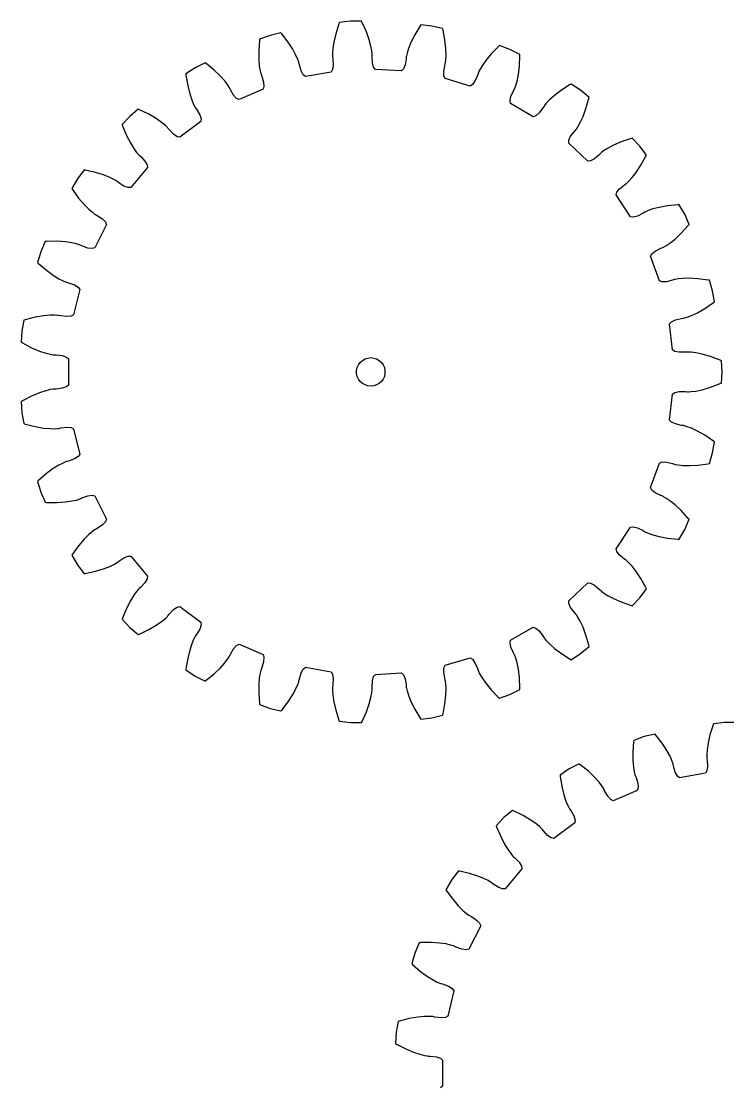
# Model space of a CAD drawing. Extents: x 0 to 152, y 0 to 221.
# Drawn here: x 0 to 74.3, y 109.1 to 221.2 of the extents above; entities that cross this region are included whole.
import ezdxf

# ---------------------------------------------------------------- set-up
doc = ezdxf.new("R2010")
doc.units = 0

msp = doc.modelspace()

# ---------------------------------------------------------------- linework, layer by layer
for p, q in [((33.38, 220.91), (33.06, 219.87)), ((33.43, 221.03), (33.38, 220.91)), ((34.6, 221.17), (33.43, 221.03)), ((35.77, 221.17), (34.6, 221.17)), ((35.83, 221.06), (35.77, 221.17)), ((36.27, 220.05), (35.83, 221.06)), ((27.29, 219.95), (26.15, 219.68)), ((27.38, 219.86), (27.29, 219.95)), ((28.04, 218.98), (27.38, 219.86)), ((33.06, 219.87), (32.86, 218.99)), ((36.58, 219.21), (36.27, 220.05)), ((41.36, 219.76), (40.96, 218.95)), ((41.92, 220.7), (41.36, 219.76)), ((41.99, 220.81), (41.92, 220.7)), ((43.15, 220.67), (41.99, 220.81)), ((44.29, 220.4), (43.15, 220.67)), ((44.33, 220.28), (44.29, 220.4)), ((44.53, 219.2), (44.33, 220.28)), ((25.03, 219.15), (24.96, 218.06)), ((25.05, 219.28), (25.03, 219.15)), ((26.15, 219.68), (25.05, 219.28)), ((28.53, 218.23), (28.04, 218.98)), ((32.86, 218.99), (32.75, 218.3)), ((36.76, 218.54), (36.58, 219.21)), ((40.96, 218.95), (40.7, 218.31)), ((44.63, 218.31), (44.53, 219.2)), ((24.96, 218.06), (24.96, 217.16)), ((28.86, 217.62), (28.53, 218.23)), ((29.07, 217.17), (28.86, 217.62)), ((32.75, 218.3), (32.72, 217.81)), ((32.72, 217.81), (32.72, 217.52)), ((32.72, 217.52), (32.73, 217.42)), ((36.85, 218.05), (36.76, 218.54)), ((36.88, 217.76), (36.85, 218.05)), ((36.89, 217.66), (36.88, 217.76)), ((36.88, 217.44), (36.89, 217.66)), ((40.49, 217.55), (40.47, 217.45)), ((40.55, 217.83), (40.49, 217.55)), ((40.7, 218.31), (40.55, 217.83)), ((44.65, 217.61), (44.63, 218.31)), ((44.63, 217.12), (44.65, 217.61)), ((49.41, 217.74), (48.84, 217.05)), ((50.17, 218.53), (49.41, 217.74)), ((50.27, 218.61), (50.17, 218.53)), ((51.37, 218.21), (50.27, 218.61)), ((52.41, 217.69), (51.37, 218.21)), ((52.37, 216.46), (52.42, 217.56)), ((52.42, 217.56), (52.41, 217.69)), ((19.33, 216.81), (18.28, 216.28)), ((19.43, 216.74), (19.33, 216.81)), ((20.28, 216.04), (19.43, 216.74)), ((24.96, 217.16), (25.02, 216.47)), ((25.02, 216.47), (25.1, 215.98)), ((29.16, 216.89), (29.07, 217.17)), ((29.19, 216.8), (29.16, 216.89)), ((29.23, 216.58), (29.19, 216.8)), ((29.42, 215.95), (29.23, 216.58)), ((32.73, 217.42), (32.76, 217.2)), ((32.8, 216.55), (32.73, 216.09)), ((32.76, 217.2), (32.8, 216.55)), ((36.91, 216.79), (36.88, 217.44)), ((37.04, 216.34), (36.91, 216.79)), ((40.34, 216.59), (40.17, 216.16)), ((40.46, 217.23), (40.34, 216.59)), ((40.47, 217.45), (40.46, 217.23)), ((44.4, 215.87), (44.51, 216.52)), ((44.51, 216.52), (44.57, 216.73)), ((44.57, 216.73), (44.59, 216.82)), ((44.59, 216.82), (44.63, 217.12)), ((48.43, 216.48), (48.18, 216.05)), ((48.84, 217.05), (48.43, 216.48)), ((52.26, 215.57), (52.37, 216.46)), ((18.28, 216.28), (17.3, 215.64)), ((17.3, 215.64), (17.31, 215.51)), ((17.31, 215.51), (17.49, 214.43)), ((20.93, 215.42), (20.28, 216.04)), ((21.39, 214.9), (20.93, 215.42)), ((25.1, 215.98), (25.17, 215.69)), ((25.17, 215.69), (25.2, 215.6)), ((25.2, 215.6), (25.28, 215.4)), ((25.28, 215.4), (25.47, 214.77)), ((29.64, 215.55), (29.42, 215.95)), ((29.87, 215.37), (29.64, 215.55)), ((32.58, 215.84), (29.87, 215.37)), ((32.73, 216.09), (32.58, 215.84)), ((37.22, 216.11), (37.04, 216.34)), ((39.96, 215.95), (37.22, 216.11)), ((40.17, 216.16), (39.96, 215.95)), ((44.42, 215.41), (44.4, 215.87)), ((44.54, 215.15), (44.42, 215.41)), ((47.95, 215.49), (47.69, 214.89)), ((48.02, 215.7), (47.95, 215.49)), ((48.05, 215.79), (48.02, 215.7)), ((48.18, 216.05), (48.05, 215.79)), ((52.12, 214.89), (52.26, 215.57)), ((17.49, 214.43), (17.7, 213.56)), ((21.69, 214.51), (21.39, 214.9)), ((21.86, 214.26), (21.69, 214.51)), ((21.9, 214.18), (21.86, 214.26)), ((21.99, 213.98), (21.9, 214.18)), ((25.51, 214.31), (25.42, 214.03)), ((25.47, 214.77), (25.51, 214.31)), ((47.18, 214.36), (44.54, 215.15)), ((47.42, 214.51), (47.18, 214.36)), ((47.69, 214.89), (47.42, 214.51)), ((51.88, 214.14), (51.98, 214.41)), ((51.98, 214.41), (52.12, 214.89)), ((57.7, 214.51), (56.78, 213.92)), ((57.81, 214.57), (57.7, 214.51)), ((58.79, 213.92), (57.81, 214.57)), ((17.7, 213.56), (17.92, 212.9)), ((22.32, 213.41), (21.99, 213.98)), ((22.63, 213.07), (22.32, 213.41)), ((22.89, 212.94), (22.63, 213.07)), ((25.42, 214.03), (22.89, 212.94)), ((51.38, 212.8), (51.47, 213.26)), ((51.47, 213.26), (51.73, 213.86)), ((51.73, 213.86), (51.84, 214.05)), ((51.84, 214.05), (51.88, 214.14)), ((56.06, 213.38), (55.54, 212.91)), ((56.78, 213.92), (56.06, 213.38)), ((59.69, 213.17), (58.79, 213.92)), ((59.36, 211.99), (59.66, 213.05)), ((59.66, 213.05), (59.69, 213.17)), ((12.3, 211.92), (11.4, 211.16)), ((12.42, 211.87), (12.3, 211.92)), ((17.92, 212.9), (18.11, 212.44)), ((18.11, 212.44), (18.24, 212.18)), ((18.24, 212.18), (18.29, 212.1)), ((18.29, 212.1), (18.42, 211.92)), ((18.42, 211.92), (18.75, 211.35)), ((51.44, 212.52), (51.38, 212.8)), ((53.82, 211.14), (51.44, 212.52)), ((54.84, 212.06), (54.45, 211.54)), ((54.95, 212.25), (54.84, 212.06)), ((55.01, 212.33), (54.95, 212.25)), ((55.19, 212.56), (55.01, 212.33)), ((55.54, 212.91), (55.19, 212.56)), ((59.05, 211.15), (59.36, 211.99)), ((11.4, 211.16), (10.6, 210.31)), ((13.41, 211.39), (12.42, 211.87)), ((14.18, 210.94), (13.41, 211.39)), ((14.75, 210.54), (14.18, 210.94)), ((18.75, 211.35), (18.89, 210.91)), ((18.89, 210.91), (18.87, 210.62)), ((54.1, 211.24), (53.82, 211.14)), ((54.45, 211.54), (54.1, 211.24)), ((58.76, 210.52), (59.05, 211.15)), ((10.6, 210.31), (10.64, 210.19)), ((10.64, 210.19), (11.06, 209.18)), ((15.14, 210.23), (14.75, 210.54)), ((15.35, 210.02), (15.14, 210.23)), ((15.41, 209.95), (15.35, 210.02)), ((15.55, 209.78), (15.41, 209.95)), ((16, 209.3), (15.55, 209.78)), ((18.87, 210.62), (16.66, 208.98)), ((58.14, 209.6), (58.29, 209.77)), ((58.29, 209.77), (58.35, 209.84)), ((58.35, 209.84), (58.51, 210.09)), ((58.51, 210.09), (58.76, 210.52)), ((11.06, 209.18), (11.47, 208.38)), ((16.38, 209.04), (16, 209.3)), ((16.66, 208.98), (16.38, 209.04)), ((57.55, 208.37), (57.56, 208.66)), ((57.56, 208.66), (57.75, 209.08)), ((57.75, 209.08), (58.14, 209.6)), ((64.1, 208.86), (63.06, 208.5)), ((64.22, 208.89), (64.1, 208.86)), ((65.03, 208.04), (64.22, 208.89)), ((11.47, 208.38), (11.83, 207.79)), ((11.83, 207.79), (12.12, 207.38)), ((59.55, 206.48), (57.55, 208.37)), ((61.21, 207.54), (60.98, 207.36)), ((61.63, 207.81), (61.21, 207.54)), ((62.24, 208.14), (61.63, 207.81)), ((63.06, 208.5), (62.24, 208.14)), ((65.73, 207.1), (65.03, 208.04)), ((12.12, 207.38), (12.32, 207.16)), ((12.32, 207.16), (12.38, 207.09)), ((12.38, 207.09), (12.55, 206.95)), ((12.55, 206.95), (13, 206.47)), ((13, 206.47), (13.24, 206.08)), ((59.84, 206.51), (59.55, 206.48)), ((60.25, 206.72), (59.84, 206.51)), ((60.75, 207.14), (60.25, 206.72)), ((60.91, 207.3), (60.75, 207.14)), ((60.98, 207.36), (60.91, 207.3)), ((65.14, 206.03), (65.67, 206.99)), ((65.67, 206.99), (65.73, 207.1)), ((6.59, 205.54), (5.89, 204.6)), ((6.72, 205.52), (6.59, 205.54)), ((7.79, 205.28), (6.72, 205.52)), ((8.65, 205.02), (7.79, 205.28)), ((13.28, 205.79), (11.51, 203.68)), ((13.24, 206.08), (13.28, 205.79)), ((64.21, 204.74), (64.64, 205.28)), ((64.64, 205.28), (65.14, 206.03)), ((5.89, 204.6), (5.31, 203.58)), ((9.3, 204.76), (8.65, 205.02)), ((9.74, 204.54), (9.3, 204.76)), ((9.99, 204.39), (9.74, 204.54)), ((10.07, 204.34), (9.99, 204.39)), ((10.24, 204.2), (10.07, 204.34)), ((10.79, 203.84), (10.24, 204.2)), ((63.4, 203.99), (63.58, 204.11)), ((63.58, 204.11), (63.66, 204.17)), ((63.66, 204.17), (63.87, 204.37)), ((63.87, 204.37), (64.21, 204.74)), ((5.31, 203.58), (5.37, 203.47)), ((5.37, 203.47), (6.02, 202.59)), ((11.22, 203.68), (10.79, 203.84)), ((11.51, 203.68), (11.22, 203.68)), ((62.54, 202.92), (62.62, 203.2)), ((62.62, 203.2), (62.9, 203.57)), ((62.9, 203.57), (63.4, 203.99)), ((6.02, 202.59), (6.6, 201.9)), ((6.6, 201.9), (7.09, 201.41)), ((64.05, 200.62), (62.54, 202.92)), ((69.03, 201.89), (67.93, 201.78)), ((69.15, 201.89), (69.03, 201.89)), ((69.74, 200.88), (69.15, 201.89)), ((7.09, 201.41), (7.47, 201.09)), ((7.47, 201.09), (7.7, 200.91)), ((7.7, 200.91), (7.78, 200.86)), ((7.78, 200.86), (7.98, 200.76)), ((7.98, 200.76), (8.53, 200.4)), ((64.79, 200.7), (64.34, 200.58)), ((65.37, 200.99), (64.79, 200.7)), ((65.56, 201.11), (65.37, 200.99)), ((65.64, 201.15), (65.56, 201.11)), ((65.91, 201.27), (65.64, 201.15)), ((66.38, 201.44), (65.91, 201.27)), ((67.05, 201.61), (66.38, 201.44)), ((67.93, 201.78), (67.05, 201.61)), ((70.2, 199.8), (69.74, 200.88)), ((8.96, 199.8), (7.72, 197.34)), ((8.53, 200.4), (8.85, 200.07)), ((8.85, 200.07), (8.96, 199.8)), ((64.34, 200.58), (64.05, 200.62)), ((69.38, 198.9), (70.12, 199.7)), ((70.12, 199.7), (70.2, 199.8)), ((68.72, 198.28), (69.38, 198.9)), ((2.51, 198.01), (2.05, 196.94)), ((2.64, 198.02), (2.51, 198.01)), ((3.73, 198.04), (2.64, 198.02)), ((4.63, 197.98), (3.73, 198.04)), ((5.32, 197.88), (4.63, 197.98)), ((5.8, 197.77), (5.32, 197.88)), ((6.08, 197.68), (5.8, 197.77)), ((6.17, 197.65), (6.08, 197.68)), ((6.37, 197.55), (6.17, 197.65)), ((6.99, 197.33), (6.37, 197.55)), ((7.44, 197.27), (6.99, 197.33)), ((7.72, 197.34), (7.44, 197.27)), ((67.22, 197.31), (67.43, 197.39)), ((67.43, 197.39), (67.51, 197.43)), ((67.51, 197.43), (67.77, 197.57)), ((67.77, 197.57), (68.18, 197.85)), ((68.18, 197.85), (68.72, 198.28)), ((2.05, 196.94), (1.71, 195.81)), ((66.14, 196.47), (66.28, 196.72)), ((67.08, 193.88), (66.14, 196.47)), ((66.28, 196.72), (66.63, 197.02)), ((66.63, 197.02), (67.22, 197.31)), ((1.71, 195.81), (1.8, 195.72)), ((1.8, 195.72), (2.63, 195.01)), ((2.63, 195.01), (3.35, 194.48)), ((3.35, 194.48), (3.95, 194.11)), ((3.95, 194.11), (4.39, 193.88)), ((68.66, 194.01), (68.45, 193.94)), ((68.75, 194.04), (68.66, 194.01)), ((69.04, 194.09), (68.75, 194.04)), ((69.53, 194.14), (69.04, 194.09)), ((70.23, 194.16), (69.53, 194.14)), ((71.12, 194.11), (70.23, 194.16)), ((72.21, 193.97), (71.12, 194.11)), ((72.34, 193.94), (72.21, 193.97)), ((4.39, 193.88), (4.66, 193.77)), ((4.66, 193.77), (4.75, 193.74)), ((4.75, 193.74), (4.96, 193.68)), ((4.96, 193.68), (5.58, 193.46)), ((6.14, 192.98), (5.5, 190.3)), ((5.58, 193.46), (5.97, 193.21)), ((5.97, 193.21), (6.14, 192.98)), ((67.35, 193.78), (67.08, 193.88)), ((67.81, 193.79), (67.35, 193.78)), ((68.45, 193.94), (67.81, 193.79)), ((72.67, 192.82), (72.34, 193.94)), ((72.87, 191.67), (72.67, 192.82)), ((71.09, 190.53), (71.87, 190.98)), ((71.87, 190.98), (72.77, 191.59)), ((72.77, 191.59), (72.87, 191.67)), ((0.27, 189.75), (0.07, 188.59)), ((0.39, 189.79), (0.27, 189.75)), ((1.46, 190.05), (0.39, 189.79)), ((2.34, 190.2), (1.46, 190.05)), ((3.04, 190.27), (2.34, 190.2)), ((3.53, 190.27), (3.04, 190.27)), ((3.82, 190.25), (3.53, 190.27)), ((3.92, 190.24), (3.82, 190.25)), ((4.13, 190.19), (3.92, 190.24)), ((4.78, 190.12), (4.13, 190.19)), ((5.24, 190.16), (4.78, 190.12)), ((5.5, 190.3), (5.24, 190.16)), ((68.15, 189.36), (68.34, 189.58)), ((68.34, 189.58), (68.76, 189.78)), ((68.76, 189.78), (69.4, 189.93)), ((69.4, 189.93), (69.62, 189.96)), ((69.62, 189.96), (69.71, 189.98)), ((69.71, 189.98), (69.99, 190.06)), ((69.99, 190.06), (70.46, 190.24)), ((70.46, 190.24), (71.09, 190.53)), ((0.07, 188.59), (0, 187.42)), ((68.47, 186.63), (68.15, 189.36)), ((0, 187.42), (0.11, 187.36)), ((0.11, 187.36), (1.08, 186.85)), ((1.08, 186.85), (1.91, 186.5)), ((1.91, 186.5), (2.57, 186.28)), ((2.57, 186.28), (3.05, 186.16)), ((3.05, 186.16), (3.34, 186.11)), ((68.71, 186.47), (68.47, 186.63)), ((69.16, 186.37), (68.71, 186.47)), ((69.81, 186.37), (69.16, 186.37)), ((70.03, 186.39), (69.81, 186.37)), ((70.13, 186.39), (70.03, 186.39)), ((70.42, 186.38), (70.13, 186.39)), ((70.91, 186.31), (70.42, 186.38)), ((71.59, 186.17), (70.91, 186.31)), ((72.46, 185.92), (71.59, 186.17)), ((3.34, 186.11), (3.43, 186.1)), ((3.43, 186.1), (3.66, 186.1)), ((3.66, 186.1), (4.31, 186.03)), ((4.31, 186.03), (4.74, 185.87)), ((4.74, 185.87), (4.96, 185.68)), ((4.96, 185.68), (4.96, 182.93)), ((35.32, 184.77), (35.44, 185.06)), ((35.44, 185.06), (35.63, 185.31)), ((35.63, 185.31), (35.86, 185.52)), ((35.86, 185.52), (36.13, 185.68)), ((36.13, 185.68), (36.43, 185.77)), ((36.43, 185.77), (36.74, 185.81)), ((36.74, 185.81), (37.05, 185.77)), ((37.05, 185.77), (37.35, 185.68)), ((37.35, 185.68), (37.62, 185.52)), ((37.62, 185.52), (37.86, 185.31)), ((37.86, 185.31), (38.04, 185.06)), ((38.04, 185.06), (38.17, 184.77)), ((73.48, 185.53), (72.46, 185.92)), ((73.6, 185.48), (73.48, 185.53)), ((73.67, 184.31), (73.6, 185.48)), ((35.25, 184.46), (35.32, 184.77)), ((35.25, 184.15), (35.25, 184.46)), ((35.32, 183.84), (35.25, 184.15)), ((38.17, 184.77), (38.23, 184.46)), ((38.23, 184.15), (38.17, 183.84)), ((38.23, 184.46), (38.23, 184.15)), ((73.6, 183.14), (73.67, 184.31)), ((4.96, 182.93), (4.74, 182.74)), ((35.44, 183.56), (35.32, 183.84)), ((35.63, 183.3), (35.44, 183.56)), ((35.86, 183.09), (35.63, 183.3)), ((36.13, 182.94), (35.86, 183.09)), ((36.43, 182.84), (36.13, 182.94)), ((36.74, 182.81), (36.43, 182.84)), ((37.05, 182.84), (36.74, 182.81)), ((37.35, 182.94), (37.05, 182.84)), ((37.62, 183.09), (37.35, 182.94)), ((37.86, 183.3), (37.62, 183.09)), ((38.04, 183.56), (37.86, 183.3)), ((38.17, 183.84), (38.04, 183.56)), ((72.46, 182.7), (73.48, 183.08)), ((73.48, 183.08), (73.6, 183.14)), ((1.08, 181.76), (0.11, 181.26)), ((1.91, 182.11), (1.08, 181.76)), ((2.57, 182.33), (1.91, 182.11)), ((3.05, 182.45), (2.57, 182.33)), ((3.34, 182.5), (3.05, 182.45)), ((3.43, 182.51), (3.34, 182.5)), ((3.66, 182.51), (3.43, 182.51)), ((4.31, 182.59), (3.66, 182.51)), ((4.74, 182.74), (4.31, 182.59)), ((68.15, 179.25), (68.47, 181.98)), ((68.47, 181.98), (68.71, 182.15)), ((68.71, 182.15), (69.16, 182.25)), ((69.16, 182.25), (69.81, 182.25)), ((69.81, 182.25), (70.03, 182.22)), ((70.03, 182.22), (70.13, 182.22)), ((70.13, 182.22), (70.42, 182.24)), ((70.42, 182.24), (70.91, 182.3)), ((70.91, 182.3), (71.59, 182.44)), ((71.59, 182.44), (72.46, 182.7)), ((0.11, 181.26), (0, 181.19)), ((0, 181.19), (0.07, 180.02)), ((0.07, 180.02), (0.27, 178.87)), ((0.27, 178.87), (0.39, 178.83)), ((0.39, 178.83), (1.46, 178.56)), ((1.46, 178.56), (2.34, 178.41)), ((2.34, 178.41), (3.04, 178.35)), ((3.04, 178.35), (3.53, 178.34)), ((3.53, 178.34), (3.82, 178.36)), ((3.82, 178.36), (3.92, 178.37)), ((3.92, 178.37), (4.13, 178.42)), ((4.13, 178.42), (4.78, 178.5)), ((4.78, 178.5), (5.24, 178.45)), ((5.24, 178.45), (5.5, 178.32)), ((5.5, 178.32), (6.14, 175.64)), ((68.34, 179.04), (68.15, 179.25)), ((68.76, 178.84), (68.34, 179.04)), ((69.4, 178.68), (68.76, 178.84)), ((69.62, 178.66), (69.4, 178.68)), ((69.71, 178.64), (69.62, 178.66)), ((69.99, 178.55), (69.71, 178.64)), ((70.46, 178.38), (69.99, 178.55)), ((71.09, 178.08), (70.46, 178.38)), ((71.87, 177.64), (71.09, 178.08)), ((72.77, 177.02), (71.87, 177.64)), ((72.67, 175.79), (72.87, 176.95)), ((72.87, 176.95), (72.77, 177.02)), ((4.96, 174.93), (4.75, 174.88)), ((5.58, 175.16), (4.96, 174.93)), ((5.97, 175.4), (5.58, 175.16)), ((6.14, 175.64), (5.97, 175.4)), ((72.34, 174.67), (72.67, 175.79)), ((3.35, 174.14), (2.63, 173.61)), ((3.95, 174.51), (3.35, 174.14)), ((4.39, 174.73), (3.95, 174.51)), ((4.66, 174.85), (4.39, 174.73)), ((4.75, 174.88), (4.66, 174.85)), ((66.14, 172.14), (67.08, 174.73)), ((67.08, 174.73), (67.35, 174.84)), ((67.35, 174.84), (67.81, 174.83)), ((67.81, 174.83), (68.45, 174.68)), ((68.45, 174.68), (68.66, 174.6)), ((68.66, 174.6), (68.75, 174.58)), ((68.75, 174.58), (69.04, 174.53)), ((69.04, 174.53), (69.53, 174.48)), ((69.53, 174.48), (70.23, 174.46)), ((70.23, 174.46), (71.12, 174.5)), ((71.12, 174.5), (72.21, 174.64)), ((72.21, 174.64), (72.34, 174.67)), ((1.8, 172.89), (1.71, 172.8)), ((1.71, 172.8), (2.05, 171.68)), ((2.63, 173.61), (1.8, 172.89)), ((2.05, 171.68), (2.51, 170.6)), ((66.28, 171.89), (66.14, 172.14)), ((66.63, 171.6), (66.28, 171.89)), ((67.22, 171.31), (66.63, 171.6)), ((2.51, 170.6), (2.64, 170.59)), ((2.64, 170.59), (3.73, 170.58)), ((3.73, 170.58), (4.63, 170.64)), ((4.63, 170.64), (5.32, 170.74)), ((5.32, 170.74), (5.8, 170.84)), ((5.8, 170.84), (6.08, 170.93)), ((6.08, 170.93), (6.17, 170.96)), ((6.17, 170.96), (6.37, 171.06)), ((6.37, 171.06), (6.99, 171.29)), ((6.99, 171.29), (7.44, 171.35)), ((7.44, 171.35), (7.72, 171.27)), ((7.72, 171.27), (8.96, 168.81)), ((67.43, 171.23), (67.22, 171.31)), ((67.51, 171.19), (67.43, 171.23)), ((67.77, 171.04), (67.51, 171.19)), ((68.18, 170.76), (67.77, 171.04)), ((68.72, 170.33), (68.18, 170.76)), ((69.38, 169.72), (68.72, 170.33)), ((70.12, 168.91), (69.38, 169.72)), ((8.53, 168.22), (7.98, 167.86)), ((8.85, 168.55), (8.53, 168.22)), ((8.96, 168.81), (8.85, 168.55)), ((69.74, 167.74), (70.2, 168.81)), ((70.2, 168.81), (70.12, 168.91)), ((7.09, 167.21), (6.6, 166.71)), ((7.47, 167.53), (7.09, 167.21)), ((7.7, 167.7), (7.47, 167.53)), ((7.78, 167.75), (7.7, 167.7)), ((7.98, 167.86), (7.78, 167.75)), ((62.54, 165.69), (64.05, 167.99)), ((64.05, 167.99), (64.34, 168.03)), ((64.34, 168.03), (64.79, 167.92)), ((64.79, 167.92), (65.37, 167.62)), ((65.37, 167.62), (65.56, 167.51)), ((65.56, 167.51), (65.64, 167.46)), ((65.64, 167.46), (65.91, 167.34)), ((65.91, 167.34), (66.38, 167.18)), ((66.38, 167.18), (67.05, 167)), ((69.15, 166.72), (69.74, 167.74)), ((6.02, 166.03), (5.37, 165.14)), ((6.6, 166.71), (6.02, 166.03)), ((67.05, 167), (67.93, 166.84)), ((67.93, 166.84), (69.03, 166.73)), ((69.03, 166.73), (69.15, 166.72)), ((5.37, 165.14), (5.31, 165.03)), ((5.31, 165.03), (5.89, 164.02)), ((10.79, 164.77), (11.22, 164.94)), ((11.22, 164.94), (11.51, 164.93)), ((11.51, 164.93), (13.28, 162.83)), ((62.62, 165.41), (62.54, 165.69)), ((62.9, 165.05), (62.62, 165.41)), ((63.4, 164.63), (62.9, 165.05)), ((5.89, 164.02), (6.59, 163.08)), ((8.65, 163.6), (9.3, 163.85)), ((9.3, 163.85), (9.74, 164.07)), ((9.74, 164.07), (9.99, 164.22)), ((9.99, 164.22), (10.07, 164.27)), ((10.07, 164.27), (10.24, 164.41)), ((10.24, 164.41), (10.79, 164.77)), ((63.58, 164.5), (63.4, 164.63)), ((63.66, 164.44), (63.58, 164.5)), ((63.87, 164.24), (63.66, 164.44)), ((64.21, 163.88), (63.87, 164.24)), ((64.64, 163.33), (64.21, 163.88)), ((6.59, 163.08), (6.72, 163.1)), ((6.72, 163.1), (7.79, 163.34)), ((7.79, 163.34), (8.65, 163.6)), ((13.28, 162.83), (13.24, 162.54)), ((65.14, 162.59), (64.64, 163.33)), ((65.67, 161.63), (65.14, 162.59)), ((12.32, 161.45), (12.12, 161.23)), ((12.38, 161.52), (12.32, 161.45)), ((12.55, 161.67), (12.38, 161.52)), ((13, 162.14), (12.55, 161.67)), ((13.24, 162.54), (13, 162.14)), ((57.55, 160.25), (59.55, 162.13)), ((59.55, 162.13), (59.84, 162.11)), ((59.84, 162.11), (60.25, 161.89)), ((60.25, 161.89), (60.75, 161.47)), ((60.75, 161.47), (60.91, 161.31)), ((65.03, 160.57), (65.73, 161.51)), ((65.73, 161.51), (65.67, 161.63)), ((11.83, 160.83), (11.47, 160.24)), ((12.12, 161.23), (11.83, 160.83)), ((60.91, 161.31), (60.98, 161.25)), ((60.98, 161.25), (61.21, 161.07)), ((61.21, 161.07), (61.63, 160.81)), ((61.63, 160.81), (62.24, 160.48)), ((62.24, 160.48), (63.06, 160.12)), ((64.22, 159.72), (65.03, 160.57)), ((11.06, 159.44), (10.64, 158.42)), ((11.47, 160.24), (11.06, 159.44)), ((15.55, 158.84), (16, 159.32)), ((16, 159.32), (16.38, 159.58)), ((16.38, 159.58), (16.66, 159.64)), ((16.66, 159.64), (18.87, 157.99)), ((57.56, 159.96), (57.55, 160.25)), ((57.75, 159.54), (57.56, 159.96)), ((58.14, 159.01), (57.75, 159.54)), ((63.06, 160.12), (64.1, 159.75)), ((64.1, 159.75), (64.22, 159.72)), ((10.64, 158.42), (10.6, 158.3)), ((10.6, 158.3), (11.4, 157.45)), ((14.75, 158.08), (15.14, 158.39)), ((15.14, 158.39), (15.35, 158.59)), ((15.35, 158.59), (15.41, 158.66)), ((15.41, 158.66), (15.55, 158.84)), ((58.29, 158.85), (58.14, 159.01)), ((58.35, 158.77), (58.29, 158.85)), ((58.51, 158.53), (58.35, 158.77)), ((58.76, 158.1), (58.51, 158.53)), ((59.05, 157.46), (58.76, 158.1)), ((11.4, 157.45), (12.3, 156.7)), ((12.42, 156.74), (13.41, 157.22)), ((13.41, 157.22), (14.18, 157.68)), ((14.18, 157.68), (14.75, 158.08)), ((18.75, 157.26), (18.42, 156.7)), ((18.89, 157.7), (18.75, 157.26)), ((18.87, 157.99), (18.89, 157.7)), ((51.44, 156.1), (53.82, 157.47)), ((53.82, 157.47), (54.1, 157.38)), ((54.1, 157.38), (54.45, 157.08)), ((54.45, 157.08), (54.84, 156.55)), ((59.36, 156.62), (59.05, 157.46)), ((12.3, 156.7), (12.42, 156.74)), ((18.11, 156.17), (17.92, 155.72)), ((18.24, 156.44), (18.11, 156.17)), ((18.29, 156.52), (18.24, 156.44)), ((18.42, 156.7), (18.29, 156.52)), ((51.38, 155.81), (51.44, 156.1)), ((54.84, 156.55), (54.95, 156.36)), ((54.95, 156.36), (55.01, 156.28)), ((55.01, 156.28), (55.19, 156.06)), ((55.19, 156.06), (55.54, 155.7)), ((59.66, 155.57), (59.36, 156.62)), ((17.7, 155.06), (17.49, 154.18)), ((17.92, 155.72), (17.7, 155.06)), ((21.99, 154.64), (22.32, 155.2)), ((22.32, 155.2), (22.63, 155.55)), ((22.63, 155.55), (22.89, 155.67)), ((22.89, 155.67), (25.42, 154.58)), ((51.47, 155.36), (51.38, 155.81)), ((51.73, 154.76), (51.47, 155.36)), ((51.84, 154.56), (51.73, 154.76)), ((55.54, 155.7), (56.06, 155.24)), ((56.06, 155.24), (56.78, 154.7)), ((58.79, 154.69), (59.69, 155.44)), ((59.69, 155.44), (59.66, 155.57)), ((17.49, 154.18), (17.31, 153.1)), ((20.93, 153.19), (21.39, 153.71)), ((21.39, 153.71), (21.69, 154.11)), ((21.69, 154.11), (21.86, 154.35)), ((21.86, 154.35), (21.9, 154.43)), ((21.9, 154.43), (21.99, 154.64)), ((25.47, 153.84), (25.28, 153.22)), ((25.42, 154.58), (25.51, 154.3)), ((25.51, 154.3), (25.47, 153.84)), ((44.54, 153.47), (47.18, 154.26)), ((47.18, 154.26), (47.42, 154.1)), ((47.42, 154.1), (47.69, 153.73)), ((47.69, 153.73), (47.95, 153.13)), ((51.88, 154.48), (51.84, 154.56)), ((51.98, 154.2), (51.88, 154.48)), ((52.12, 153.73), (51.98, 154.2)), ((52.26, 153.04), (52.12, 153.73)), ((56.78, 154.7), (57.7, 154.11)), ((57.7, 154.11), (57.81, 154.05)), ((57.81, 154.05), (58.79, 154.69)), ((17.31, 153.1), (17.3, 152.97)), ((17.3, 152.97), (18.28, 152.33)), ((19.43, 151.88), (20.28, 152.57)), ((20.28, 152.57), (20.93, 153.19)), ((25.1, 152.64), (25.02, 152.15)), ((25.17, 152.92), (25.1, 152.64)), ((25.2, 153.01), (25.17, 152.92)), ((25.28, 153.22), (25.2, 153.01)), ((29.23, 152.04), (29.42, 152.66)), ((29.42, 152.66), (29.64, 153.07)), ((29.64, 153.07), (29.87, 153.25)), ((29.87, 153.25), (32.58, 152.77)), ((32.58, 152.77), (32.73, 152.52)), ((32.73, 152.52), (32.8, 152.07)), ((37.04, 152.27), (37.22, 152.5)), ((37.22, 152.5), (39.96, 152.66)), ((39.96, 152.66), (40.17, 152.45)), ((44.4, 152.74), (44.42, 153.2)), ((44.51, 152.1), (44.4, 152.74)), ((44.42, 153.2), (44.54, 153.47)), ((47.95, 153.13), (48.02, 152.91)), ((48.02, 152.91), (48.05, 152.83)), ((48.05, 152.83), (48.18, 152.56)), ((48.18, 152.56), (48.43, 152.14)), ((52.37, 152.15), (52.26, 153.04)), ((18.28, 152.33), (19.33, 151.8)), ((19.33, 151.8), (19.43, 151.88)), ((25.02, 152.15), (24.96, 151.45)), ((24.96, 151.45), (24.96, 150.56)), ((28.86, 151), (29.07, 151.45)), ((29.07, 151.45), (29.16, 151.73)), ((29.16, 151.73), (29.19, 151.82)), ((29.19, 151.82), (29.23, 152.04)), ((32.76, 151.41), (32.73, 151.19)), ((32.8, 152.07), (32.76, 151.41)), ((36.88, 151.17), (36.91, 151.83)), ((36.91, 151.83), (37.04, 152.27)), ((40.17, 152.45), (40.34, 152.03)), ((40.34, 152.03), (40.46, 151.38)), ((40.46, 151.38), (40.47, 151.16)), ((44.57, 151.88), (44.51, 152.1)), ((44.59, 151.79), (44.57, 151.88)), ((44.63, 151.5), (44.59, 151.79)), ((44.65, 151), (44.63, 151.5)), ((48.43, 152.14), (48.84, 151.57)), ((48.84, 151.57), (49.41, 150.88)), ((52.42, 151.06), (52.37, 152.15)), ((24.96, 150.56), (25.03, 149.46)), ((28.04, 149.63), (28.53, 150.38)), ((28.53, 150.38), (28.86, 151)), ((32.73, 151.19), (32.72, 151.1)), ((32.72, 151.1), (32.72, 150.8)), ((32.72, 150.8), (32.75, 150.31)), ((32.75, 150.31), (32.86, 149.62)), ((36.76, 150.08), (36.85, 150.56)), ((36.85, 150.56), (36.88, 150.86)), ((36.89, 150.95), (36.88, 151.17)), ((36.88, 150.86), (36.89, 150.95)), ((40.47, 151.16), (40.49, 151.07)), ((40.49, 151.07), (40.55, 150.78)), ((40.55, 150.78), (40.7, 150.31)), ((40.7, 150.31), (40.96, 149.66)), ((44.53, 149.42), (44.63, 150.31)), ((44.63, 150.31), (44.65, 151)), ((49.41, 150.88), (50.17, 150.09)), ((50.27, 150), (51.37, 150.4)), ((51.37, 150.4), (52.41, 150.93)), ((52.41, 150.93), (52.42, 151.06)), ((25.03, 149.46), (25.05, 149.34)), ((25.05, 149.34), (26.15, 148.93)), ((27.38, 148.76), (28.04, 149.63)), ((32.86, 149.62), (33.06, 148.75)), ((36.27, 148.56), (36.58, 149.41)), ((36.58, 149.41), (36.76, 150.08)), ((40.96, 149.66), (41.36, 148.86)), ((44.33, 148.34), (44.53, 149.42)), ((50.17, 150.09), (50.27, 150)), ((26.15, 148.93), (27.29, 148.66)), ((27.29, 148.66), (27.38, 148.76)), ((33.06, 148.75), (33.38, 147.7)), ((35.83, 147.56), (36.27, 148.56)), ((41.36, 148.86), (41.92, 147.91)), ((43.15, 147.94), (44.29, 148.21)), ((44.29, 148.21), (44.33, 148.34)), ((33.38, 147.7), (33.43, 147.58)), ((33.43, 147.58), (34.6, 147.45)), ((34.6, 147.45), (35.77, 147.45)), ((35.77, 147.45), (35.83, 147.56)), ((41.92, 147.91), (41.99, 147.81)), ((41.99, 147.81), (43.15, 147.94)), ((72.72, 147.19), (72.39, 146.14)), ((72.77, 147.31), (72.72, 147.19)), ((73.93, 147.45), (72.77, 147.31)), ((75.1, 147.45), (73.93, 147.45)), ((65.49, 145.96), (64.39, 145.56)), ((66.63, 146.23), (65.49, 145.96)), ((66.71, 146.13), (66.63, 146.23)), ((67.38, 145.26), (66.71, 146.13)), ((72.39, 146.14), (72.19, 145.27)), ((64.37, 145.43), (64.29, 144.34)), ((64.39, 145.56), (64.37, 145.43)), ((67.86, 144.51), (67.38, 145.26)), ((72.19, 145.27), (72.09, 144.58)), ((64.29, 144.34), (64.29, 143.44)), ((68.2, 143.9), (67.86, 144.51)), ((68.4, 143.44), (68.2, 143.9)), ((72.09, 144.58), (72.05, 144.09)), ((72.05, 144.09), (72.05, 143.79)), ((72.05, 143.79), (72.06, 143.7)), ((72.06, 143.7), (72.1, 143.48)), ((57.61, 142.56), (56.64, 141.92)), ((58.66, 143.09), (57.61, 142.56)), ((58.76, 143.01), (58.66, 143.09)), ((59.61, 142.32), (58.76, 143.01)), ((64.29, 143.44), (64.35, 142.74)), ((64.35, 142.74), (64.43, 142.26)), ((68.5, 143.17), (68.4, 143.44)), ((68.52, 143.07), (68.5, 143.17)), ((68.56, 142.86), (68.52, 143.07)), ((68.75, 142.23), (68.56, 142.86)), ((72.13, 142.83), (72.06, 142.37)), ((72.1, 143.48), (72.13, 142.83)), ((56.64, 141.92), (56.65, 141.79)), ((56.65, 141.79), (56.82, 140.71)), ((60.26, 141.7), (59.61, 142.32)), ((60.73, 141.18), (60.26, 141.7)), ((64.43, 142.26), (64.5, 141.97)), ((64.5, 141.97), (64.53, 141.88)), ((64.53, 141.88), (64.62, 141.68)), ((64.62, 141.68), (64.81, 141.05)), ((68.98, 141.82), (68.75, 142.23)), ((69.2, 141.64), (68.98, 141.82)), ((71.91, 142.12), (69.2, 141.64)), ((72.06, 142.37), (71.91, 142.12)), ((56.82, 140.71), (57.04, 139.84)), ((61.03, 140.79), (60.73, 141.18)), ((61.19, 140.54), (61.03, 140.79)), ((61.23, 140.46), (61.19, 140.54)), ((61.32, 140.25), (61.23, 140.46)), ((61.65, 139.69), (61.32, 140.25)), ((64.75, 140.31), (62.22, 139.22)), ((64.84, 140.59), (64.75, 140.31)), ((64.81, 141.05), (64.84, 140.59)), ((57.04, 139.84), (57.25, 139.17)), ((57.25, 139.17), (57.44, 138.72)), ((61.96, 139.35), (61.65, 139.69)), ((62.22, 139.22), (61.96, 139.35)), ((51.63, 138.19), (50.74, 137.44)), ((51.75, 138.15), (51.63, 138.19)), ((52.74, 137.67), (51.75, 138.15)), ((57.44, 138.72), (57.58, 138.45)), ((57.58, 138.45), (57.63, 138.37)), ((57.63, 138.37), (57.76, 138.2)), ((57.76, 138.2), (58.08, 137.63)), ((50.74, 137.44), (49.93, 136.59)), ((53.51, 137.21), (52.74, 137.67)), ((54.08, 136.82), (53.51, 137.21)), ((54.47, 136.5), (54.08, 136.82)), ((58.2, 136.9), (55.99, 135.26)), ((58.08, 137.63), (58.22, 137.19)), ((58.22, 137.19), (58.2, 136.9)), ((49.93, 136.59), (49.97, 136.47)), ((49.97, 136.47), (50.4, 135.46)), ((54.68, 136.3), (54.47, 136.5)), ((54.74, 136.23), (54.68, 136.3)), ((54.88, 136.05), (54.74, 136.23)), ((55.33, 135.58), (54.88, 136.05)), ((50.4, 135.46), (50.8, 134.66)), ((50.8, 134.66), (51.17, 134.06)), ((55.71, 135.32), (55.33, 135.58)), ((55.99, 135.26), (55.71, 135.32)), ((51.17, 134.06), (51.46, 133.66)), ((51.46, 133.66), (51.65, 133.44)), ((51.65, 133.44), (51.71, 133.37)), ((51.71, 133.37), (51.88, 133.23)), ((51.88, 133.23), (52.33, 132.75)), ((52.33, 132.75), (52.57, 132.35)), ((52.57, 132.35), (52.61, 132.07)), ((45.93, 131.81), (45.23, 130.87)), ((46.05, 131.8), (45.93, 131.81)), ((47.12, 131.56), (46.05, 131.8)), ((47.98, 131.29), (47.12, 131.56)), ((48.63, 131.04), (47.98, 131.29)), ((52.61, 132.07), (50.85, 129.96)), ((45.23, 130.87), (44.64, 129.86)), ((49.07, 130.82), (48.63, 131.04)), ((49.33, 130.67), (49.07, 130.82)), ((49.41, 130.62), (49.33, 130.67)), ((49.58, 130.48), (49.41, 130.62)), ((50.12, 130.12), (49.58, 130.48)), ((50.56, 129.95), (50.12, 130.12)), ((44.64, 129.86), (44.71, 129.75)), ((44.71, 129.75), (45.35, 128.86)), ((50.85, 129.96), (50.56, 129.95)), ((45.35, 128.86), (45.93, 128.18)), ((45.93, 128.18), (46.42, 127.69)), ((46.42, 127.69), (46.8, 127.36)), ((46.8, 127.36), (47.04, 127.19)), ((47.04, 127.19), (47.12, 127.14)), ((47.12, 127.14), (47.31, 127.04)), ((47.31, 127.04), (47.86, 126.68)), ((48.29, 126.08), (47.06, 123.62)), ((47.86, 126.68), (48.18, 126.35)), ((48.18, 126.35), (48.29, 126.08)), ((41.84, 124.29), (41.38, 123.21)), ((41.97, 124.3), (41.84, 124.29)), ((43.07, 124.31), (41.97, 124.3)), ((43.96, 124.26), (43.07, 124.31)), ((44.65, 124.16), (43.96, 124.26)), ((45.13, 124.05), (44.65, 124.16)), ((45.42, 123.96), (45.13, 124.05)), ((45.5, 123.93), (45.42, 123.96)), ((45.7, 123.83), (45.5, 123.93)), ((46.32, 123.61), (45.7, 123.83)), ((46.78, 123.54), (46.32, 123.61)), ((47.06, 123.62), (46.78, 123.54)), ((41.38, 123.21), (41.04, 122.09)), ((41.04, 122.09), (41.13, 122)), ((41.13, 122), (41.96, 121.28)), ((41.96, 121.28), (42.69, 120.75)), ((42.69, 120.75), (43.28, 120.39)), ((43.28, 120.39), (43.72, 120.16)), ((43.72, 120.16), (43.99, 120.04)), ((43.99, 120.04), (44.08, 120.01)), ((44.08, 120.01), (44.29, 119.96)), ((44.29, 119.96), (44.91, 119.74)), ((45.47, 119.25), (44.83, 116.57)), ((44.91, 119.74), (45.3, 119.49)), ((45.3, 119.49), (45.47, 119.25)), ((39.6, 116.02), (39.4, 114.87)), ((39.73, 116.06), (39.6, 116.02)), ((40.79, 116.33), (39.73, 116.06)), ((41.67, 116.48), (40.79, 116.33)), ((42.37, 116.54), (41.67, 116.48)), ((42.86, 116.55), (42.37, 116.54)), ((43.16, 116.53), (42.86, 116.55)), ((43.25, 116.52), (43.16, 116.53)), ((43.47, 116.47), (43.25, 116.52)), ((44.12, 116.39), (43.47, 116.47)), ((44.58, 116.44), (44.12, 116.39)), ((44.83, 116.57), (44.58, 116.44)), ((39.4, 114.87), (39.33, 113.7)), ((39.33, 113.7), (39.44, 113.63)), ((39.44, 113.63), (40.42, 113.13)), ((40.42, 113.13), (41.24, 112.78)), ((41.24, 112.78), (41.9, 112.56)), ((41.9, 112.56), (42.38, 112.44)), ((42.38, 112.44), (42.67, 112.39)), ((42.67, 112.39), (42.77, 112.38)), ((42.77, 112.38), (42.99, 112.38)), ((42.99, 112.38), (43.64, 112.3)), ((43.64, 112.3), (44.08, 112.15)), ((44.08, 112.15), (44.29, 111.96)), ((44.29, 111.96), (44.29, 109.21)), ((44.29, 109.21), (44.08, 109.02))]:
    msp.add_line(p, q)

doc.saveas('drawing.dxf')
